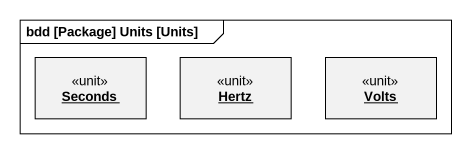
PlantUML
@startuml
mainframe bdd [Package] Units [Units]
hide circle
hide empty members
object Seconds <<unit>>
object Hertz <<unit>>
object Volts <<unit>>
@enduml
